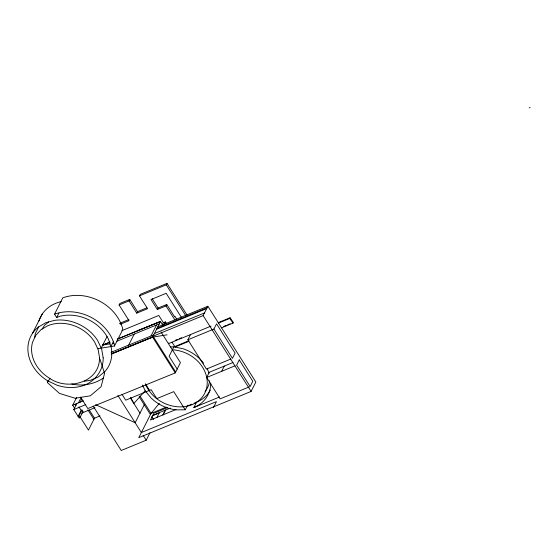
<?xml version="1.0" encoding="UTF-8"?>
<svg xmlns="http://www.w3.org/2000/svg" width="558" height="558" viewBox="0 0 558 558"><rect width="100%" height="100%" fill="white"/><g stroke="black" fill="none" stroke-linecap="round" stroke-linejoin="round"><path stroke-width="0.84" d="M34.645 337.709L35.307 333.565L38.711 326.869M32.448 333.447L42.199 314.147M84.342 381.205L90.075 380.416L98.285 376.95L104.897 371.544A38.307 31.869 26.8 0 0 111.307 347.85L108.482 339.257A38.307 31.869 26.8 0 0 59.364 316.428L56.665 317.565L54.538 314.196L62.796 297.839A42.227 35.133 26.8 0 1 122.551 328.153L122.753 329.639L114.488 346.002L97.72 348.659M56.665 317.565L58.918 313.101M99.366 358.599L99.973 359.192L104.576 373.379L101.054 386.743L90.312 395.817L75.135 398.252L59.469 393.411L47.367 382.558L48.141 381.016M120.263 324.261L129.024 320.655L119.098 304.975L119.851 303.496L129.756 299.416L137.512 311.664L136.766 313.143L129.01 300.895L129.756 299.416M101.207 348.108L107.059 336.53M74.549 408.142L72.693 405.213L76.585 397.512M81.928 410.039L78.873 416.08L78.099 416.394L81.154 410.353L81.928 410.039L82.961 411.671L79.906 417.712L79.131 418.026L73.768 409.558L76.823 403.511M78.483 402.827L81.119 397.61M80.24 402.102L81.838 398.942M110.882 346.574L113.56 341.28M136.766 313.143L147.591 308.686L139.472 295.859L140.218 294.38L166.988 283.359L186.993 314.977M128.654 345.13L134.22 334.109M99.987 415.912L94.483 418.179L88.457 430.113L80.108 416.931M139.472 295.859L166.242 284.838L166.988 283.359M181.531 317.572L166.172 293.299L151.037 299.534L157.342 309.502L158.088 308.023L166.751 304.459L174.633 316.916L174.919 316.351L176.719 319.197M157.342 309.502L166.005 305.937L166.751 304.459M150.988 335.993L156.554 324.972M111.209 354.051L152.599 337.123L160.495 321.492L162.762 325.07M162.211 325.035L163.375 322.726L165.398 321.889L166.682 323.919M164.233 324.198L165.398 321.889M168.774 343.003L168.439 343.672L211.029 326.102M144.236 404.745L135.155 422.72L95.62 404.676M173.894 346.797L169.102 356.29L177.186 369.068M172.017 342.2L175.045 346.992L175.386 346.323L189.071 340.68M230.879 359.017L206.425 369.082L187.879 339.78L190.522 334.549M175.7 372.005L153.052 336.223L203.133 315.598L207.862 306.23L255.843 382.042L251.107 391.416L138.768 437.681L151.037 413.401L159.281 403.399M80.554 397.066L87.822 408.554L175.247 372.904L180.436 362.63L161.032 331.968M156.951 417.363L159.351 412.62M93.193 406.175L121.239 450.487L146.217 440.199L149.997 432.708M162.81 414.95L165.203 410.214M163.222 414.782L165.614 410.039M213.909 329.06L216.553 323.828L235.099 353.13L232.456 358.362L213.909 329.06L187.879 339.78M218.513 323.054L229.75 318.423L230.084 317.76L233.363 322.447L233.028 323.11L221.547 327.839M142.499 385.048L145.199 390.781L151.009 397.917A36.542 30.397 26.8 0 0 176.293 409.872L185.242 409.795L187.558 405.206M249.363 386.84L220.173 398.858L206.655 377.494L209.292 372.27L232.958 362.526M219.615 396.961L193.849 407.57L196.556 402.22A36.542 30.397 26.8 0 0 210.38 390.049M221.645 371.321L224.281 366.097M213.4 407.654L216.455 401.614L141.362 432.541L117.85 395.385M47.367 382.558L49.976 378.422M42.087 329.06L44.542 325.293L48.644 321.938M145.199 390.781L133.885 403.476L130.642 397.359M103.328 378.101C94.169 384.267 82.493 386.478 71.738 383.981M529.2 107.882L530.1 107.513M119.098 304.975L129.01 300.895M137.512 311.664L146.789 307.842M119.419 323.438L128.975 319.504M121.881 330.65L158.779 315.458L163.375 322.726M102.728 345.046L109.926 342.075M117.926 338.783L160.495 321.492L117.215 339.201M157.788 326.849L207.862 306.23M157.021 328.362L207.102 307.744M156.596 329.22L206.669 308.595M154.399 333.558L204.472 312.94M175.149 340.38L177.535 339.397M179.125 338.741L181.517 337.757M218.143 322.677L230.084 317.76M223.702 326.423L226.116 325.426M227.727 324.763L230.147 323.773M175.045 346.992L188.674 341.377M72.693 405.213L83.323 400.832M73.768 409.558L85.43 404.752M82.186 411.985L82.961 411.671M81.649 413.15L94.944 407.675M206.655 377.494L235.058 365.797M166.235 407.138L151.037 413.401L140.016 395.992M167.477 407.64L153.875 413.241L150.437 420.048L176.042 409.502M152.829 415.305L170.427 408.058M152.641 415.682L159.156 412.997M188.611 405.492L191.785 404.18M194.17 403.197L196.556 402.22M102.784 345.102L110.003 342.152M116.657 341.294L159.302 323.849M111.091 352.314L153.736 334.87M152.599 337.123L111.523 353.821L152.48 336.934L175.247 372.904M137.129 330.88L160.495 321.492M102.763 345.025L110.024 343.874M112.437 343.491L113.881 343.268M151.65 337.276L167.079 334.828M172.352 349.852L172.806 349.831A32.915 27.384 26.8 0 1 206.523 376.552A32.915 27.384 26.8 0 1 186.051 406.419C169.437 409.126 151.72 399.542 145.338 383.876M170.469 346.881L174.431 346.853L183.617 348.917A36.542 30.397 26.8 0 1 203.635 363.223M229.75 318.423L233.028 323.11M203.133 315.598L251.107 391.416M166.242 284.838L185.786 315.716M166.005 305.937L174.745 319.748M152.229 298.767L158.088 308.023M185.242 409.795L173.754 391.639L156.77 398.628L151.127 389.714L125.703 400.184L122.035 394.387M145.68 384.183L149.586 390.349M139.109 396.647L150.444 414.559M151.769 416.652L153.534 419.435M103.335 343.414L104.234 344.837M130.614 398.314L139.995 413.136M143.127 435.324L146.217 440.199M89.385 410.123L94.483 418.179M87.871 409.816L93.897 419.337M78.985 406.935L81.154 410.353M75.009 404.215L75.909 405.638M78.873 416.08L79.906 417.712M114.488 346.002L114.285 344.516A42.227 35.133 26.8 0 0 54.538 314.196M38.914 321.017A38.893 32.357 26.8 0 1 61.22 301.606M209.689 380.675A32.915 27.384 26.8 0 1 205.072 391.59M210.736 383.025A36.542 30.397 26.8 0 1 193.849 407.57M207.144 368.768A36.542 30.397 26.8 0 1 209.034 373.183M99.505 357.462C100.133 382.683 67.26 391.088 49.334 378.122A35.091 29.19 26.8 0 1 32.51 342.361L35.684 335.435L40.901 329.757L47.793 325.712A35.091 29.19 26.8 0 1 94.511 341.838L98.117 349.503L99.505 357.462M103.188 357.859C103.453 369.612 95.99 380.375 85.221 384.86A38.893 32.357 26.8 0 1 56.756 385.104L47.576 380.765A38.893 32.357 26.8 0 1 38.223 327.148L45.868 322.67L54.844 320.306A38.893 32.357 26.8 0 1 97.65 340.54L101.647 349.043L103.188 357.859M239.27 359.924L236.634 365.148L250.151 386.513L252.795 381.288L239.27 359.924"/></g></svg>
